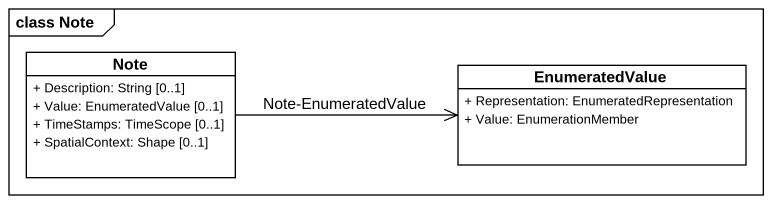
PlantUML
@startuml
mainframe class Note
hide circle
hide empty members
skinparam classAttributeIconSize 0
class "Note" as Note_ {
  + Description: String [0..1]
  + Value: EnumeratedValue [0..1]
  + TimeStamps: TimeScope [0..1]
  + SpatialContext: Shape [0..1]
}
class EnumeratedValue {
  + Representation: EnumeratedRepresentation
  + Value: EnumerationMember
}
EnumeratedValue <-left- Note_ : Note-EnumeratedValue
@enduml
